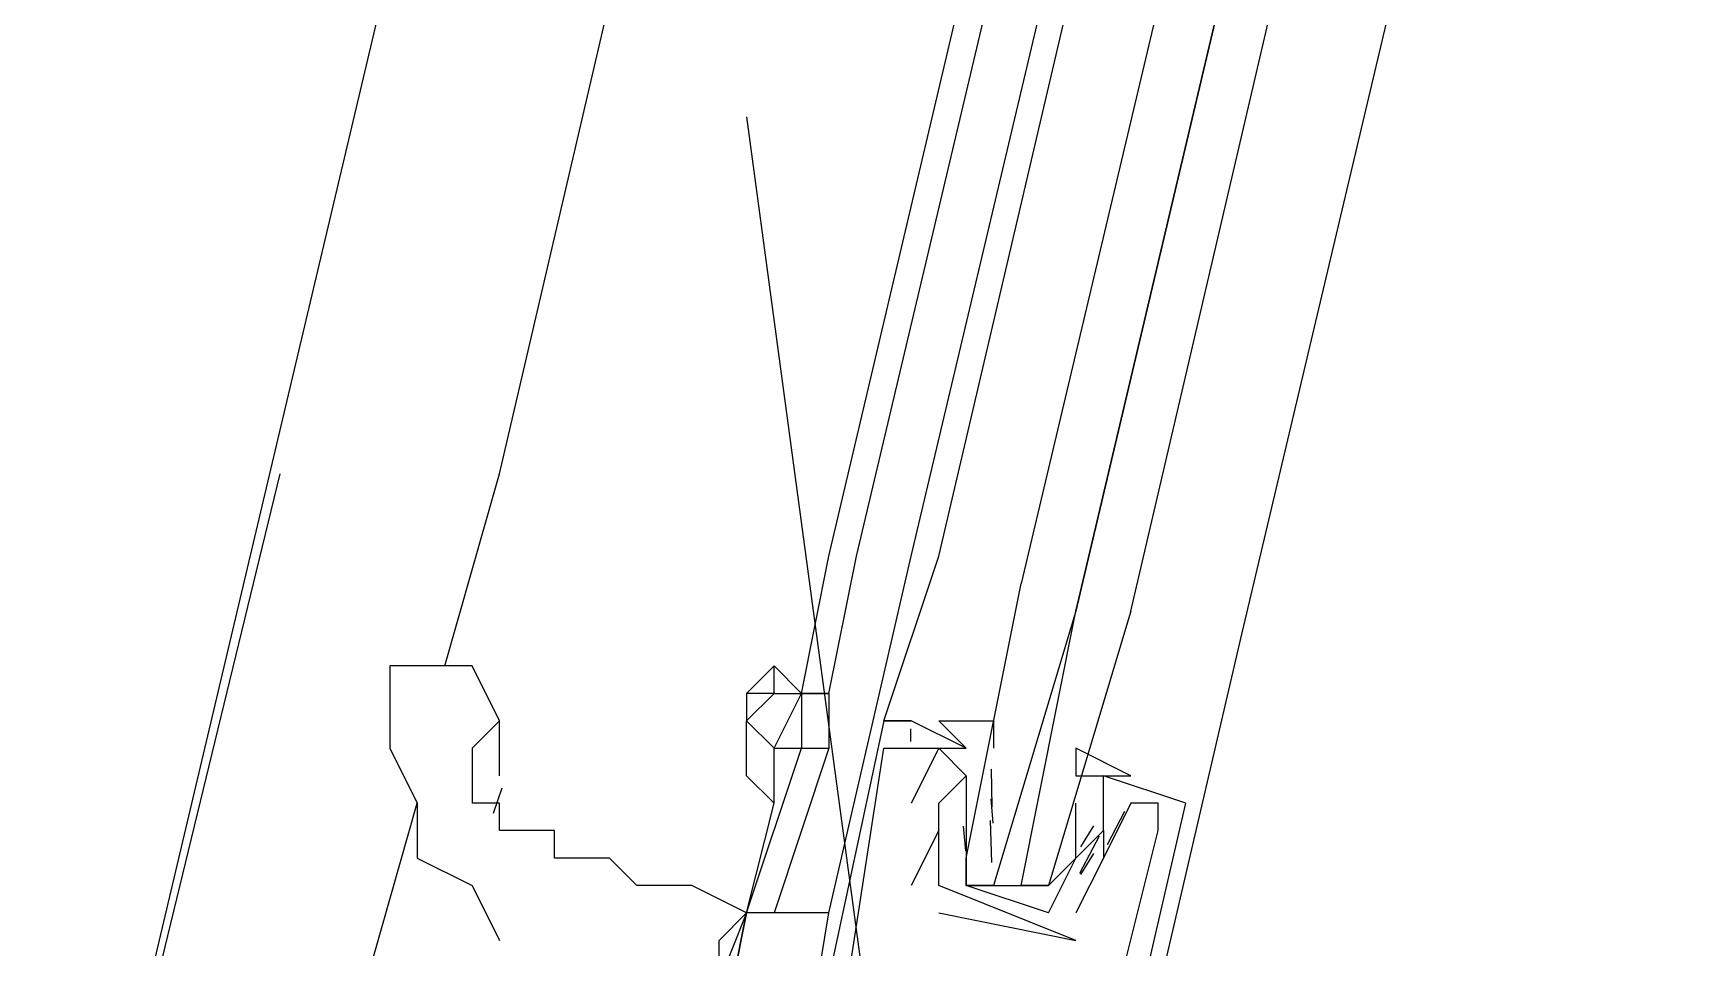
# Model space of a CAD drawing. Header units: feet. Extents: x -84 to 198, y -22 to 181.
# Drawn here: x 132.507 to 133.309, y 114.601 to 115.045 of the extents above; entities that cross this region are included whole.
import ezdxf

# ---------------------------------------------------------------- set-up
doc = ezdxf.new("R2010")
doc.units = ezdxf.units.FT
doc.layers.add('A-LINEA', color=7, linetype='CONTINUOUS')

msp = doc.modelspace()

# ---------------------------------------------------------------- linework, layer by layer
at = {"layer": 'A-LINEA'}
for p, q in [((134.4133, 122.4044), (132.5333, 114.4578)), ((132.7333, 114.8311), (133.56, 118.3778)), ((132.8933, 114.7911), (133.7333, 118.3511)), ((132.9067, 114.7911), (133.7467, 118.3378)), ((132.9333, 114.7911), (133.7733, 118.3378)), ((132.9467, 114.7911), (133.7733, 118.3244)), ((133.9333, 118.2978), (133.0933, 114.7511)), ((132.8533, 115.0044), (132.92, 114.5111)), ((132.5067, 114.3378), (132.6267, 114.8311)), ((132.7067, 114.7378), (132.7333, 114.8311)), ((132.88, 114.7244), (132.8933, 114.7911)), ((132.8933, 114.7244), (132.9067, 114.7911)), ((132.8933, 114.6178), (132.9333, 114.7911)), ((133.0933, 114.7511), (133, 114.3511)), ((132.8667, 114.7244), (132.8667, 114.7378)), ((132.8533, 114.7244), (132.8533, 114.7244)), ((132.88, 114.7244), (132.88, 114.7244)), ((132.88, 114.7244), (132.88, 114.7244)), ((132.8933, 114.7244), (132.8933, 114.7244)), ((132.7333, 114.6844), (132.7333, 114.7111)), ((132.92, 114.7111), (132.92, 114.7111)), ((132.9332, 114.701), (132.9332, 114.7072)), ((132.9332, 114.701), (132.9332, 114.7072)), ((132.9332, 114.701), (132.9332, 114.7072)), ((132.96, 114.6978), (132.9333, 114.7111)), ((132.9333, 114.7111), (132.9333, 114.7111)), ((132.9333, 114.7111), (132.9333, 114.7111)), ((132.9333, 114.7111), (132.9333, 114.7111)), ((132.9333, 114.7111), (132.9333, 114.7111)), ((132.92, 114.6978), (132.92, 114.6978)), ((132.92, 114.6978), (132.92, 114.6978)), ((132.9333, 114.6978), (132.9333, 114.6978)), ((132.9467, 114.6978), (132.9467, 114.6978)), ((132.96, 114.6978), (132.96, 114.6978)), ((132.96, 114.6844), (132.96, 114.6844)), ((132.96, 114.6844), (132.96, 114.6711)), ((132.9726, 114.6693), (132.9723, 114.6876)), ((133.0667, 114.6711), (133.0267, 114.6844)), ((133.0267, 114.6844), (133.0267, 114.6844)), ((132.7344, 114.6784), (132.7302, 114.6661)), ((132.6667, 114.5778), (132.6933, 114.6711)), ((132.8533, 114.6178), (132.8667, 114.6711)), ((132.9333, 114.6711), (132.9333, 114.6711)), ((132.9467, 114.6711), (132.9467, 114.6711)), ((132.9467, 114.6711), (132.9467, 114.6711)), ((132.96, 114.6711), (132.96, 114.6711)), ((132.9732, 114.6613), (132.9722, 114.6732)), ((133.0133, 114.6711), (133.0133, 114.6711)), ((133.0133, 114.6578), (133.0133, 114.6711)), ((133.037, 114.667), (133.0285, 114.6508)), ((133.04, 114.6711), (133.04, 114.6711)), ((133.0533, 114.6711), (133.0533, 114.6711)), ((133.0533, 114.6711), (133.0533, 114.6711)), ((133.0667, 114.6711), (133.0667, 114.6711)), ((132.9599, 114.648), (132.9588, 114.6599)), ((132.9725, 114.6422), (132.9719, 114.6626)), ((133.0218, 114.66), (133.0156, 114.6498)), ((132.6933, 114.6578), (132.6933, 114.6578)), ((132.9467, 114.6578), (132.9333, 114.6311)), ((132.9467, 114.6578), (132.9467, 114.6578)), ((132.96, 114.6578), (132.96, 114.6578)), ((133.0133, 114.6578), (133.0133, 114.6578)), ((133.0247, 114.655), (133.015, 114.637)), ((133.0267, 114.6578), (133.0267, 114.6578)), ((133.0533, 114.6578), (133.0533, 114.6578)), ((133, 114.6444), (133, 114.6444)), ((133.0218, 114.6467), (133.0156, 114.6365)), ((133.0267, 114.6444), (133.0267, 114.6444)), ((133.0267, 114.6444), (133.0267, 114.6444)), ((132.9333, 114.6311), (132.9333, 114.6311)), ((132.9467, 114.6311), (132.9467, 114.6311)), ((132.9467, 114.6311), (132.9467, 114.6311)), ((133, 114.6178), (132.96, 114.6311)), ((132.9733, 114.6311), (132.9867, 114.6311)), ((133, 114.6311), (133, 114.6311)), ((132.8533, 114.6178), (132.8533, 114.6178)), ((132.8533, 114.6178), (132.8533, 114.6178)), ((132.8533, 114.6178), (132.8533, 114.6178)), ((132.88, 114.5378), (132.8933, 114.6178)), ((132.9467, 114.6178), (133.0133, 114.6044)), ((132.9467, 114.6178), (132.9467, 114.6178)), ((133.0133, 114.6178), (133.0133, 114.6178)), ((133.0133, 114.6178), (133.0133, 114.6178)), ((133.0133, 114.6044), (133.0133, 114.6044)), ((133.0133, 114.6044), (133.0133, 114.6044))]:
    msp.add_line(p, q, dxfattribs=at)
for points in [[(133.04, 114.7644), (133.88, 118.3644), (133.88, 118.3778), (133.8667, 118.3778), (133.0133, 114.7644), (133.8667, 118.3778), (133.8533, 118.3778), (133.84, 118.3778), (132.9867, 114.7778)], [(132.9333, 114.7111), (132.9333, 114.7111), (132.92, 114.7111), (132.9467, 114.7911)], [(133.04, 114.7644), (133, 114.6311), (132.9867, 114.6311), (133.0133, 114.7644), (132.9733, 114.6311), (132.96, 114.6311), (132.96, 114.6444), (132.9867, 114.7778)], [(132.7333, 114.7111), (132.72, 114.7378), (132.6933, 114.7378), (132.68, 114.7378)], [(132.68, 114.7378), (132.68, 114.7244), (132.68, 114.7111), (132.68, 114.6978), (132.6933, 114.6711), (132.6933, 114.6444), (132.72, 114.6311), (132.7333, 114.6044)], [(132.8933, 114.7244), (132.88, 114.7244), (132.88, 114.7244), (132.8667, 114.7378), (132.8533, 114.7244)], [(132.8667, 114.6978), (132.8533, 114.7111), (132.8667, 114.7244), (132.88, 114.7244)], [(132.8667, 114.7244), (132.8533, 114.7244), (132.8533, 114.7111), (132.8533, 114.7111), (132.8533, 114.7111), (132.8533, 114.7111)], [(132.8667, 114.6978), (132.88, 114.7244), (132.88, 114.7244), (132.88, 114.6978)], [(132.88, 114.7244), (132.8933, 114.7244), (132.8933, 114.6978)], [(132.7333, 114.7111), (132.72, 114.6978), (132.72, 114.6711)], [(132.8533, 114.6844), (132.8533, 114.7111), (132.8667, 114.6978)], [(132.8533, 114.6978), (132.8533, 114.7111), (132.8533, 114.7111)], [(132.92, 114.7111), (132.88, 114.5244), (132.8933, 114.5244), (132.88, 114.4711)], [(132.92, 114.7111), (132.9333, 114.7111), (132.92, 114.7111)], [(132.9333, 114.7111), (132.9333, 114.7111), (132.92, 114.7111)], [(132.92, 114.7111), (132.9333, 114.7111), (132.92, 114.7111)], [(132.9333, 114.7111), (132.9333, 114.7111), (132.92, 114.7111)], [(132.92, 114.7111), (132.9333, 114.7111), (132.92, 114.7111)], [(132.9467, 114.6311), (132.9467, 114.6578), (132.9467, 114.6711), (132.96, 114.6844), (132.9467, 114.6978), (132.96, 114.6978), (132.9467, 114.7111), (132.9733, 114.7111), (132.9733, 114.6978)], [(132.8667, 114.6711), (132.8667, 114.6711), (132.8533, 114.6844), (132.8533, 114.6978)], [(132.8533, 114.6178), (132.88, 114.6978), (132.8933, 114.6978), (132.8667, 114.6178)], [(132.8667, 114.6711), (132.8667, 114.6978), (132.8667, 114.6978), (132.88, 114.6978)], [(132.8933, 114.5244), (132.92, 114.6978), (132.9333, 114.6978), (132.9467, 114.6978), (132.9333, 114.6711)], [(133, 114.6178), (133.0133, 114.6444), (133.0267, 114.6578), (133.0267, 114.6711), (133.0267, 114.6844), (133.04, 114.6844), (133.0133, 114.6978), (133.0133, 114.6844), (133.0267, 114.6844)], [(133.0133, 114.6044), (132.9467, 114.6311), (132.9467, 114.6711), (132.96, 114.6844), (132.96, 114.6844)], [(132.8533, 114.6178), (132.8267, 114.6311), (132.8133, 114.6311), (132.8, 114.6311), (132.7867, 114.6444), (132.7733, 114.6444), (132.76, 114.6444), (132.76, 114.6578), (132.7467, 114.6578), (132.7333, 114.6578), (132.7333, 114.6711), (132.72, 114.6711)], [(132.8267, 114.5511), (132.84, 114.5511), (132.84, 114.5778), (132.84, 114.6044), (132.8533, 114.6178), (132.8533, 114.6178), (132.8667, 114.6711)], [(132.8933, 114.5244), (132.8933, 114.4978), (132.8933, 114.4844), (132.9067, 114.4844), (132.92, 114.4844), (132.9733, 114.4711), (132.9867, 114.4711), (133, 114.4711), (133.0133, 114.4978), (133.0533, 114.6578), (133.0533, 114.6711), (133.04, 114.6711), (133.0267, 114.6444), (133.0267, 114.6444), (133.0133, 114.6178), (133.0133, 114.6178)], [(132.96, 114.6711), (132.96, 114.6578), (132.96, 114.6311), (133, 114.6311), (133.0133, 114.6444), (133.0133, 114.6578)], [(133, 114.4444), (133.0133, 114.4978), (133.0267, 114.4978), (133.0667, 114.6711)], [(133.0267, 114.6578), (133.0267, 114.6444), (133.0133, 114.6178)], [(132.8533, 114.6178), (132.8533, 114.6178), (132.8267, 114.5511), (132.84, 114.5511), (132.8533, 114.6178), (132.8533, 114.6178), (132.8533, 114.6178)], [(132.8933, 114.6178), (132.8533, 114.6178), (132.84, 114.5511), (132.88, 114.5378)]]:
    msp.add_lwpolyline(points, dxfattribs=at)

doc.saveas('drawing.dxf')
